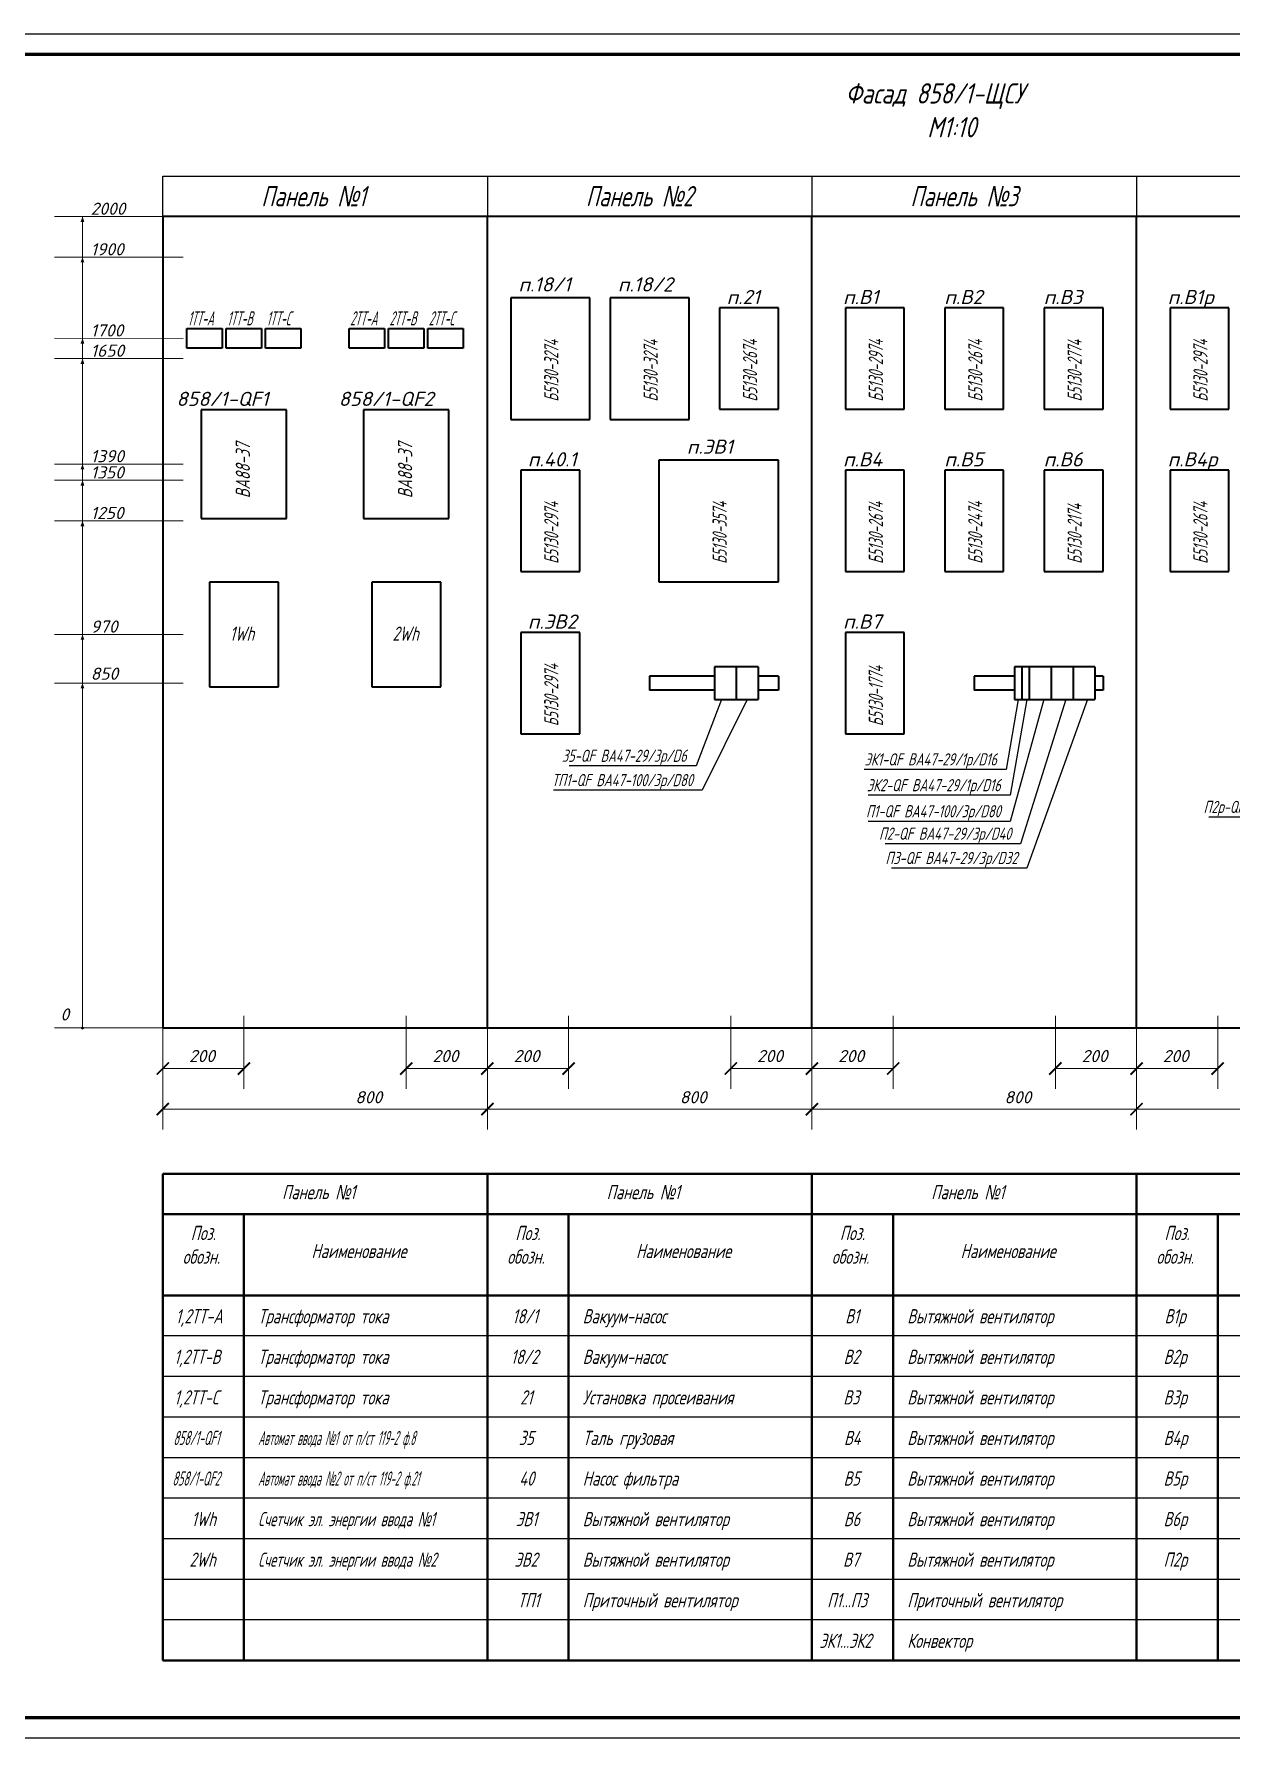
# Model space of a CAD drawing. Header units: millimetres. Extents: x -10490 to 5162, y -5053 to 76.
# Drawn here: x -6900 to -6605.1, y -344.1 to 75.9 of the extents above; entities that cross this region are included whole.
import ezdxf
from ezdxf import colors
from ezdxf.entities.mleader import LeaderData, LeaderLine
from ezdxf.math import Vec2, Vec3

# ---------------------------------------------------------------- set-up
doc = ezdxf.new("R2010")
doc.units = ezdxf.units.MM
for name, color, linetype, lineweight in [('Линия выноска', 137, 'Continuous', 25), ('Размерная', 4, 'Continuous', 25), ('Рамка толстая', 7, 'Continuous', 60), ('Рамка тонкая', 5, 'Continuous', 25), ('ТаБлица', 253, 'Continuous', 25), ('Текст', 2, 'Continuous', 25), ('Элемент эл. схем', 7, 'Continuous', 35)]:
    doc.layers.add(name, color=color, linetype=linetype, lineweight=lineweight)
doc.styles.add('GOST', font='GOST.shx', dxfattribs={"oblique": 15, "height": 3.5})
doc.styles.add('SIMPLEX', font='simplex.shx', dxfattribs={"width": 0.7, "oblique": 15})

# ---------------------------------------------------------------- blocks, each defined once
blk = doc.blocks.new('_ArchTick')
at = {"color": 0, "linetype": 'ByBlock', "const_width": 0.15}
blk.add_lwpolyline([(-0.5, -0.5), (0.5, 0.5)], dxfattribs=at)
blk = doc.blocks.new('_None')
blk = doc.blocks.new('A$C7B2D3637')
at = {"layer": 'Рамка толстая'}
for p, q in [((886, 415), (20, 415)), ((20, 5), (886, 5))]:
    blk.add_line(p, q, dxfattribs=at)
at = {"layer": 'Рамка тонкая'}
for p, q in [((891, 420), (0, 420)), ((0, 0), (891, 0))]:
    blk.add_line(p, q, dxfattribs=at)

msp = doc.modelspace()

# ---------------------------------------------------------------- hatches: boundary and pattern name
at = {"layer": 'Размерная', "lineweight": 18}
for points in [[(-6888.08289, 30.87185), (-6887.66956, 29.55206), (-6888.60131, 29.55208)], [(-6888.08278, 20.87196), (-6887.66945, 19.55218), (-6888.60119, 19.55219)], [(-6888.08278, 0.87204), (-6887.66945, -0.44774), (-6888.60119, -0.44773)], [(-6888.08289, -4.12796), (-6887.66956, -5.44774), (-6888.60131, -5.44773)], [(-6888.08278, -30.12807), (-6887.66945, -31.44785), (-6888.60119, -31.44783)], [(-6888.08314, -34.12558), (-6887.66981, -35.44536), (-6888.60156, -35.44535)], [(-6888.08414, -44.12814), (-6887.67081, -45.44792), (-6888.60255, -45.4479)], [(-6888.08278, -72.12876), (-6887.66945, -73.44854), (-6888.60119, -73.44853)], [(-6888.0848, -84.12819), (-6887.67147, -85.44797), (-6888.60322, -85.44796)]]:
    msp.add_hatch(color=256, dxfattribs=at).paths.add_polyline_path(points)
h = msp.add_hatch(color=256, dxfattribs=at)
h.paths.add_polyline_path([(-6888.09564, -169.53077), (-6888.09564, -169.34013, 1), (-6888.09563, -168.94013), (-6888.09563, -168.80185, -0.983601769)])
h.paths.add_polyline_path([(-6888.46615, -169.1706), (-6888.2933, -169.1706, 0.37009163), (-6888.09564, -169.34013), (-6888.09564, -169.53077, -0.415603372)])
h.paths.add_polyline_path([(-6888.10165, -168.8018, -0.004133378), (-6888.09563, -168.80185), (-6888.09563, -168.94013, 0.459756381), (-6888.2933, -169.1706), (-6888.46615, -169.1706, -0.417671194)])
h = msp.add_hatch(color=256, dxfattribs=at)
h.paths.add_polyline_path([(-6888.09564, -169.34013), (-6888.09563, -168.94013, -1)])
h.paths.add_polyline_path([(-6888.09563, -168.94013), (-6888.09563, -169.17061), (-6888.2933, -169.1706, -0.459756381)])
h.paths.add_polyline_path([(-6888.09563, -169.17061), (-6888.09564, -169.34013, -0.37009163), (-6888.2933, -169.1706)])

# ---------------------------------------------------------------- linework, layer by layer
for p, q in [((-6895.04361, 30.85378), (-6868.32463, 30.85317)), ((-6888.09231, 30.85362), (-6888.09563, -169.14013)), ((-6895.0435, 20.85389), (-6863.32452, 20.85317)), ((-6895.0435, 0.85397), (-6863.32452, 0.85325)), ((-6895.04361, -4.14603), (-6863.32463, -4.14675)), ((-6895.0435, -30.14614), (-6863.32452, -30.14686)), ((-6895.04386, -34.14365), (-6863.32488, -34.14437)), ((-6895.04486, -44.14621), (-6863.32587, -44.14693)), ((-6895.0435, -72.14683), (-6863.32452, -72.14755)), ((-6895.04552, -84.14626), (-6863.32295, -84.14687)), ((-6868.32479, -167.14615), (-6868.32513, -194.14468)), ((-6868.32479, -167.14615), (-6868.32513, -194.14468)), ((-6868.32479, -167.14615), (-6868.32513, -194.14468)), ((-6868.32479, -167.14615), (-6868.32513, -194.14468)), ((-6848.32435, -166.14683), (-6848.32629, -184.15391)), ((-6808.32127, -166.14629), (-6808.32321, -184.15337)), ((-6788.32484, -167.14615), (-6788.32518, -194.14468)), ((-6788.32484, -167.14615), (-6788.32518, -194.14468)), ((-6788.32484, -167.14615), (-6788.32518, -194.14468)), ((-6788.32484, -167.14615), (-6788.32518, -194.14468)), ((-6768.32435, -166.14683), (-6768.32629, -184.15391)), ((-6728.32127, -166.14629), (-6728.32321, -184.15337)), ((-6708.32484, -167.14615), (-6708.32518, -194.14468)), ((-6708.32484, -167.14615), (-6708.32518, -194.14468)), ((-6708.32484, -167.14615), (-6708.32518, -194.14468)), ((-6708.32484, -167.14615), (-6708.32518, -194.14468)), ((-6688.32435, -166.14683), (-6688.32629, -184.15391)), ((-6648.32127, -166.14629), (-6648.32321, -184.15337)), ((-6628.32484, -167.14615), (-6628.32518, -194.14468)), ((-6628.32484, -167.14615), (-6628.32518, -194.14468)), ((-6628.32484, -167.14615), (-6628.32518, -194.14468)), ((-6628.32484, -167.14615), (-6628.32518, -194.14468)), ((-6608.32459, -166.14985), (-6608.32653, -184.15693)), ((-6868.32463, -169.14683), (-6895.04195, -169.14622)), ((-6868.32438, -179.14683), (-6848.32621, -179.14733)), ((-6868.32438, -179.14683), (-6848.32621, -179.14733)), ((-6868.32438, -179.14683), (-6848.32621, -179.14733)), ((-6808.32267, -179.14633), (-6788.3245, -179.14683)), ((-6808.32267, -179.14633), (-6788.3245, -179.14683)), ((-6808.32267, -179.14633), (-6788.3245, -179.14683)), ((-6788.32438, -179.14683), (-6768.32621, -179.14733)), ((-6788.32438, -179.14683), (-6768.32621, -179.14733)), ((-6788.32438, -179.14683), (-6768.32621, -179.14733)), ((-6728.32267, -179.14633), (-6708.3245, -179.14683)), ((-6728.32267, -179.14633), (-6708.3245, -179.14683)), ((-6728.32267, -179.14633), (-6708.3245, -179.14683)), ((-6708.32438, -179.14683), (-6688.32621, -179.14733)), ((-6708.32438, -179.14683), (-6688.32621, -179.14733)), ((-6708.32438, -179.14683), (-6688.32621, -179.14733)), ((-6648.32267, -179.14633), (-6628.3245, -179.14683)), ((-6648.32267, -179.14633), (-6628.3245, -179.14683)), ((-6648.32267, -179.14633), (-6628.3245, -179.14683)), ((-6628.32462, -179.14985), (-6608.32644, -179.15035)), ((-6628.32462, -179.14985), (-6608.32644, -179.15035)), ((-6628.32462, -179.14985), (-6608.32644, -179.15035)), ((-6868.325, -189.14468), (-6788.325, -189.14568)), ((-6788.325, -189.14468), (-6708.325, -189.14568)), ((-6708.325, -189.14468), (-6628.325, -189.14568)), ((-6628.32524, -189.1477), (-6548.32524, -189.14869))]:
    msp.add_line(p, q, dxfattribs=at)
msp.add_circle((-6888.09563, -169.14013), 0.2, dxfattribs=at)
at = {"layer": 'Рамка тонкая'}
for p, q in [((-6868.32463, 30.85317), (-6868.32463, 40.85317)), ((-6868.32463, 40.85317), (-6788.32463, 40.85317)), ((-6788.32463, 40.85317), (-6788.32463, 30.85317)), ((-6788.32463, 40.85317), (-6708.32463, 40.85317)), ((-6708.32463, 40.85317), (-6708.32463, 30.85317)), ((-6708.32463, 40.85317), (-6628.32463, 40.85317)), ((-6628.32463, 40.85317), (-6628.32463, 30.85317)), ((-6628.32463, 40.85317), (-6548.32463, 40.85317)), ((-6788.32453, -245.0721), (-6868.32453, -245.0721)), ((-6708.32476, -245.0721), (-6788.32476, -245.0721)), ((-6628.325, -245.0721), (-6708.325, -245.0721)), ((-6548.32523, -245.0721), (-6628.32523, -245.0721)), ((-6788.32453, -255.0721), (-6868.32453, -255.0721)), ((-6708.32476, -255.0721), (-6788.32476, -255.0721)), ((-6628.325, -255.0721), (-6708.325, -255.0721)), ((-6548.32523, -255.0721), (-6628.32523, -255.0721)), ((-6788.32453, -265.0721), (-6868.32453, -265.0721)), ((-6708.32476, -265.0721), (-6788.32476, -265.0721)), ((-6628.325, -265.0721), (-6708.325, -265.0721)), ((-6548.32523, -265.0721), (-6628.32523, -265.0721)), ((-6788.32453, -275.0721), (-6868.32453, -275.0721)), ((-6708.32476, -275.0721), (-6788.32476, -275.0721)), ((-6628.325, -275.0721), (-6708.325, -275.0721)), ((-6548.32523, -275.0721), (-6628.32523, -275.0721)), ((-6788.32453, -285.0721), (-6868.32453, -285.0721)), ((-6708.32476, -285.0721), (-6788.32476, -285.0721)), ((-6628.325, -285.0721), (-6708.325, -285.0721)), ((-6548.32523, -285.0721), (-6628.32523, -285.0721)), ((-6788.32453, -295.0721), (-6868.32453, -295.0721)), ((-6708.32476, -295.0721), (-6788.32476, -295.0721)), ((-6628.325, -295.0721), (-6708.325, -295.0721)), ((-6548.32523, -295.0721), (-6628.32523, -295.0721)), ((-6788.32453, -305.0721), (-6868.32453, -305.0721)), ((-6708.32476, -305.0721), (-6788.32476, -305.0721)), ((-6628.325, -305.0721), (-6708.325, -305.0721)), ((-6548.32523, -305.0721), (-6628.32523, -305.0721)), ((-6788.32453, -315.0721), (-6868.32453, -315.0721)), ((-6708.32476, -315.0721), (-6788.32476, -315.0721)), ((-6628.325, -315.0721), (-6708.325, -315.0721)), ((-6548.32523, -315.0721), (-6628.32523, -315.0721))]:
    msp.add_line(p, q, dxfattribs=at)
at = {"layer": 'ТаБлица', "lineweight": 40}
for p, q in [((-6788.32453, -205.0721), (-6868.32453, -205.0721)), ((-6868.32453, -205.0721), (-6868.32453, -325.0721)), ((-6708.32476, -205.0721), (-6788.32476, -205.0721)), ((-6788.32476, -205.0721), (-6788.32476, -325.0721)), ((-6788.32453, -205.0721), (-6788.32453, -325.0721)), ((-6628.325, -205.0721), (-6708.325, -205.0721)), ((-6708.325, -205.0721), (-6708.325, -325.0721)), ((-6708.32476, -205.0721), (-6708.32476, -325.0721)), ((-6708.32476, -205.0721), (-6708.32476, -325.0721)), ((-6548.32523, -205.0721), (-6628.32523, -205.0721)), ((-6628.325, -205.0721), (-6628.325, -325.0721)), ((-6788.32453, -215.0721), (-6868.32453, -215.0721)), ((-6848.32453, -325.0721), (-6848.32453, -215.0721)), ((-6708.32476, -215.0721), (-6788.32476, -215.0721)), ((-6768.32476, -325.0721), (-6768.32476, -215.0721)), ((-6628.325, -215.0721), (-6708.325, -215.0721)), ((-6688.325, -325.0721), (-6688.325, -215.0721)), ((-6548.32523, -215.0721), (-6628.32523, -215.0721)), ((-6608.32523, -325.0721), (-6608.32523, -215.0721)), ((-6788.32453, -235.0721), (-6868.32453, -235.0721)), ((-6708.32476, -235.0721), (-6788.32476, -235.0721)), ((-6628.325, -235.0721), (-6708.325, -235.0721)), ((-6548.32523, -235.0721), (-6628.32523, -235.0721)), ((-6788.32453, -325.0721), (-6868.32453, -325.0721)), ((-6708.32476, -325.0721), (-6788.32476, -325.0721)), ((-6628.325, -325.0721), (-6708.325, -325.0721)), ((-6548.32523, -325.0721), (-6628.32523, -325.0721))]:
    msp.add_line(p, q, dxfattribs=at)
at = {"layer": 'Элемент эл. схем'}
for p, q in [((-6868.32463, 30.85317), (-6868.32463, -169.14683)), ((-6788.32463, 30.85317), (-6868.32463, 30.85317)), ((-6788.32463, -169.14683), (-6788.32463, 30.85317)), ((-6708.32463, 30.85317), (-6788.32463, 30.85317)), ((-6708.32463, -169.14683), (-6708.32463, 30.85317)), ((-6628.32463, 30.85317), (-6708.32463, 30.85317)), ((-6628.32463, -169.14683), (-6628.32463, 30.85317)), ((-6548.32463, 30.85317), (-6628.32463, 30.85317)), ((-6782.5741, 10.85432), (-6782.5741, -19.14568)), ((-6763.0741, 10.85432), (-6782.5741, 10.85432)), ((-6763.0741, -19.14568), (-6763.0741, 10.85432)), ((-6758.07463, 10.85432), (-6758.07463, -19.14568)), ((-6738.57463, 10.85432), (-6758.07463, 10.85432)), ((-6738.57463, -19.14568), (-6738.57463, 10.85432)), ((-6731.07949, 8.35432), (-6731.07949, -16.64568)), ((-6716.57949, 8.35432), (-6731.07949, 8.35432)), ((-6716.57949, -16.64568), (-6716.57949, 8.35432)), ((-6700.0741, 8.35432), (-6700.0741, -16.64568)), ((-6685.5741, 8.35432), (-6700.0741, 8.35432)), ((-6685.5741, -16.64568), (-6685.5741, 8.35432)), ((-6675.57423, 8.35432), (-6675.57423, -16.64568)), ((-6661.07423, 8.35432), (-6675.57423, 8.35432)), ((-6661.07423, -16.64568), (-6661.07423, 8.35432)), ((-6651.07949, 8.35432), (-6651.07949, -16.64568)), ((-6636.57949, 8.35432), (-6651.07949, 8.35432)), ((-6636.57949, -16.64568), (-6636.57949, 8.35432)), ((-6620.0741, 8.35432), (-6620.0741, -16.64568)), ((-6605.5741, 8.35432), (-6620.0741, 8.35432)), ((-6605.5741, -16.64568), (-6605.5741, 8.35432)), ((-6862.37463, 3.25323), (-6853.67463, 3.25323)), ((-6862.37463, -1.54677), (-6862.37463, 3.25323)), ((-6853.67463, 3.25323), (-6853.67463, -1.54677)), ((-6852.67463, 3.25323), (-6843.97463, 3.25323)), ((-6852.67463, -1.54677), (-6852.67463, 3.25323)), ((-6843.97463, 3.25323), (-6843.97463, -1.54677)), ((-6842.97463, 3.25323), (-6834.27463, 3.25323)), ((-6842.97463, -1.54677), (-6842.97463, 3.25323)), ((-6834.27463, 3.25323), (-6834.27463, -1.54677)), ((-6822.36482, 3.25323), (-6813.66482, 3.25323)), ((-6822.36482, -1.54677), (-6822.36482, 3.25323)), ((-6813.66482, 3.25323), (-6813.66482, -1.54677)), ((-6812.66482, 3.25323), (-6803.96482, 3.25323)), ((-6812.66482, -1.54677), (-6812.66482, 3.25323)), ((-6803.96482, 3.25323), (-6803.96482, -1.54677)), ((-6802.96482, 3.25323), (-6794.26482, 3.25323)), ((-6802.96482, -1.54677), (-6802.96482, 3.25323)), ((-6794.26482, 3.25323), (-6794.26482, -1.54677)), ((-6853.67463, -1.54677), (-6862.37463, -1.54677)), ((-6843.97463, -1.54677), (-6852.67463, -1.54677)), ((-6834.27463, -1.54677), (-6842.97463, -1.54677)), ((-6813.66482, -1.54677), (-6822.36482, -1.54677)), ((-6803.96482, -1.54677), (-6812.66482, -1.54677)), ((-6794.26482, -1.54677), (-6802.96482, -1.54677)), ((-6858.82453, -16.74688), (-6858.82453, -43.54688)), ((-6837.82453, -16.74688), (-6858.82453, -16.74688)), ((-6837.82453, -43.54688), (-6837.82453, -16.74688)), ((-6818.82434, -16.74688), (-6818.82434, -43.54688)), ((-6797.82434, -16.74688), (-6818.82434, -16.74688)), ((-6797.82434, -43.54688), (-6797.82434, -16.74688)), ((-6731.07949, -16.64568), (-6716.57949, -16.64568)), ((-6700.0741, -16.64568), (-6685.5741, -16.64568)), ((-6675.57423, -16.64568), (-6661.07423, -16.64568)), ((-6651.07949, -16.64568), (-6636.57949, -16.64568)), ((-6620.0741, -16.64568), (-6605.5741, -16.64568)), ((-6782.5741, -19.14568), (-6763.0741, -19.14568)), ((-6758.07463, -19.14568), (-6738.57463, -19.14568)), ((-6746.07949, -29.14568), (-6746.07949, -59.14568)), ((-6716.57949, -29.14568), (-6746.07949, -29.14568)), ((-6716.57949, -59.14568), (-6716.57949, -29.14568)), ((-6780.0741, -31.64568), (-6780.0741, -56.64568)), ((-6765.5741, -31.64568), (-6780.0741, -31.64568)), ((-6765.5741, -56.64568), (-6765.5741, -31.64568)), ((-6700.0741, -31.64568), (-6700.0741, -56.64568)), ((-6685.5741, -31.64568), (-6700.0741, -31.64568)), ((-6685.5741, -56.64568), (-6685.5741, -31.64568)), ((-6675.57423, -31.64568), (-6675.57423, -56.64568)), ((-6661.07423, -31.64568), (-6675.57423, -31.64568)), ((-6661.07423, -56.64568), (-6661.07423, -31.64568)), ((-6651.07949, -31.64568), (-6651.07949, -56.64568)), ((-6636.57949, -31.64568), (-6651.07949, -31.64568)), ((-6636.57949, -56.64568), (-6636.57949, -31.64568)), ((-6620.0741, -31.64568), (-6620.0741, -56.64568)), ((-6605.5741, -31.64568), (-6620.0741, -31.64568)), ((-6605.5741, -56.64568), (-6605.5741, -31.64568)), ((-6858.82453, -43.54688), (-6837.82453, -43.54688)), ((-6818.82434, -43.54688), (-6797.82434, -43.54688)), ((-6780.0741, -56.64568), (-6765.5741, -56.64568)), ((-6700.0741, -56.64568), (-6685.5741, -56.64568)), ((-6675.57423, -56.64568), (-6661.07423, -56.64568)), ((-6651.07949, -56.64568), (-6636.57949, -56.64568)), ((-6620.0741, -56.64568), (-6605.5741, -56.64568)), ((-6856.82453, -59.24699), (-6856.82453, -85.04699)), ((-6839.82453, -59.24699), (-6856.82453, -59.24699)), ((-6839.82453, -85.04699), (-6839.82453, -59.24699)), ((-6816.82434, -59.24699), (-6816.82434, -85.04699)), ((-6799.82434, -59.24699), (-6816.82434, -59.24699)), ((-6799.82434, -85.04699), (-6799.82434, -59.24699)), ((-6746.07949, -59.14568), (-6716.57949, -59.14568)), ((-6780.0741, -71.64572), (-6780.0741, -96.64572)), ((-6765.5741, -71.64572), (-6780.0741, -71.64572)), ((-6765.5741, -96.64572), (-6765.5741, -71.64572)), ((-6700.0741, -71.64572), (-6700.0741, -96.64572)), ((-6685.5741, -71.64572), (-6700.0741, -71.64572)), ((-6685.5741, -96.64572), (-6685.5741, -71.64572)), ((-6748.32463, -82.39572), (-6748.32463, -85.89572)), ((-6732.37949, -82.39572), (-6748.32463, -82.39572)), ((-6732.37949, -80.14687), (-6732.37949, -88.14687)), ((-6730.57949, -80.14687), (-6732.37949, -80.14687)), ((-6728.77949, -80.14687), (-6730.57949, -80.14687)), ((-6726.97949, -80.14687), (-6728.77949, -80.14687)), ((-6726.97949, -80.14687), (-6726.97949, -88.14687)), ((-6725.17949, -80.14687), (-6726.97949, -80.14687)), ((-6723.37949, -80.14687), (-6725.17949, -80.14687)), ((-6721.57949, -80.14687), (-6723.37949, -80.14687)), ((-6721.57949, -80.14687), (-6721.57949, -88.14687)), ((-6716.57949, -82.39572), (-6721.57949, -82.39572)), ((-6716.57949, -82.39572), (-6716.57949, -85.89572)), ((-6668.32463, -82.39572), (-6668.32463, -85.89572)), ((-6658.37949, -82.39572), (-6668.32463, -82.39572)), ((-6656.57949, -80.14687), (-6658.37949, -80.14687)), ((-6658.37949, -80.14687), (-6658.37949, -88.14687)), ((-6654.77949, -80.14687), (-6656.57949, -80.14687)), ((-6656.57949, -80.14687), (-6656.57949, -88.14687)), ((-6654.77949, -80.14687), (-6654.77949, -88.14687)), ((-6652.97949, -80.14687), (-6654.77949, -80.14687)), ((-6651.17949, -80.14687), (-6652.97949, -80.14687)), ((-6649.37949, -80.14687), (-6651.17949, -80.14687)), ((-6649.37949, -80.14687), (-6649.37949, -88.14687)), ((-6647.57949, -80.14687), (-6649.37949, -80.14687)), ((-6645.77949, -80.14687), (-6647.57949, -80.14687)), ((-6643.97949, -80.14687), (-6645.77949, -80.14687)), ((-6643.97949, -80.14687), (-6643.97949, -88.14687)), ((-6642.17949, -80.14687), (-6643.97949, -80.14687)), ((-6640.37949, -80.14687), (-6642.17949, -80.14687)), ((-6638.57949, -80.14687), (-6640.37949, -80.14687)), ((-6638.57949, -80.14687), (-6638.57949, -88.14687)), ((-6636.57949, -82.39572), (-6638.57949, -82.39572)), ((-6636.57949, -82.39572), (-6636.57949, -85.89572)), ((-6856.82453, -85.04699), (-6839.82453, -85.04699)), ((-6816.82434, -85.04699), (-6799.82434, -85.04699)), ((-6732.37949, -85.89572), (-6748.32463, -85.89572)), ((-6732.37949, -88.14687), (-6730.57949, -88.14687)), ((-6730.57949, -88.14687), (-6728.77949, -88.14687)), ((-6728.77949, -88.14687), (-6726.97949, -88.14687)), ((-6726.97949, -88.14687), (-6725.17949, -88.14687)), ((-6725.17949, -88.14687), (-6723.37949, -88.14687)), ((-6723.37949, -88.14687), (-6721.57949, -88.14687)), ((-6716.57949, -85.89572), (-6721.57949, -85.89572)), ((-6658.37949, -85.89572), (-6668.32463, -85.89572)), ((-6658.37949, -88.14687), (-6656.57949, -88.14687)), ((-6656.57949, -88.14687), (-6654.77949, -88.14687)), ((-6654.77949, -88.14687), (-6652.97949, -88.14687)), ((-6652.97949, -88.14687), (-6651.17949, -88.14687)), ((-6651.17949, -88.14687), (-6649.37949, -88.14687)), ((-6649.37949, -88.14687), (-6647.57949, -88.14687)), ((-6647.57949, -88.14687), (-6645.77949, -88.14687)), ((-6645.77949, -88.14687), (-6643.97949, -88.14687)), ((-6643.97949, -88.14687), (-6642.17949, -88.14687)), ((-6642.17949, -88.14687), (-6640.37949, -88.14687)), ((-6640.37949, -88.14687), (-6638.57949, -88.14687)), ((-6636.57949, -85.89572), (-6638.57949, -85.89572)), ((-6780.0741, -96.64572), (-6765.5741, -96.64572)), ((-6700.0741, -96.64572), (-6685.5741, -96.64572)), ((-6868.32463, -169.14683), (-6788.32463, -169.14683)), ((-6788.32463, -169.14683), (-6708.32463, -169.14683)), ((-6708.32463, -169.14683), (-6628.32463, -169.14683)), ((-6628.32463, -169.14683), (-6548.32463, -169.14683))]:
    msp.add_line(p, q, dxfattribs=at)

# ---------------------------------------------------------------- block references
msp.add_blockref('A$C7B2D3637', (-6925.04361, -344.14684))
at = {"layer": 'Размерная', "lineweight": 18, "xscale": 2.99999999999979, "yscale": 2.99999999999979, "zscale": 2.99999999999979, "rotation": 179.9990485792585}
for p in [(-6868.32444, -179.14677), (-6868.32444, -179.14677), (-6848.32621, -179.14733), (-6808.32313, -179.14679), (-6788.32496, -179.14729), (-6768.32621, -179.14733), (-6728.32313, -179.14679), (-6708.32496, -179.14729), (-6688.32621, -179.14733), (-6648.32313, -179.14679), (-6628.32496, -179.14729), (-6608.32644, -179.15035), (-6868.325, -189.14435), (-6868.325, -189.14435), (-6788.325, -189.14568), (-6788.325, -189.14568), (-6708.325, -189.14568), (-6708.325, -189.14568), (-6628.325, -189.14568), (-6628.325, -189.14568)]:
    msp.add_blockref('_ArchTick', p, dxfattribs=at)

# ---------------------------------------------------------------- texts
at = {"layer": 'Текст', "linetype": 'Continuous', "lineweight": 20, "style": 'SIMPLEX', "oblique": 15}
for s, height, p in [('2000', 3, (-6886.09078, 31.30328)), ('1900', 3, (-6886.09067, 21.30339)), ('п.18/1', 3.5, (-6780.65933, 12.3898)), ('п.18/2', 3.5, (-6756.15986, 12.3898)), ('п.21', 3.5, (-6729.34829, 9.2828)), ('п.В1', 3.5, (-6700.65933, 9.2828)), ('п.В2', 3.5, (-6675.70106, 9.2828)), ('п.В3', 3.5, (-6651.20632, 9.2828)), ('п.В1р', 3.5, (-6620.65933, 9.2828)), ('1700', 3, (-6886.09067, 1.30347)), ('1650', 3, (-6886.09078, -3.69653)), ('858/1-QF1', 3.5, (-6864.95817, -15.8184)), ('858/1-QF2', 3.5, (-6824.95798, -15.8184)), ('п.ЭВ1', 3.5, (-6739.16472, -27.6102)), ('1390', 3, (-6886.09067, -29.69663)), ('п.40.1', 3.5, (-6778.3429, -30.7172)), ('п.В4', 3.5, (-6700.65933, -30.7172)), ('п.В5', 3.5, (-6675.70106, -30.7172)), ('п.В6', 3.5, (-6651.20632, -30.7172)), ('п.В4р', 3.5, (-6620.65933, -30.7172)), ('1350', 3, (-6886.09103, -33.69415)), ('1250', 3, (-6886.09203, -43.69671)), ('970', 3, (-6886.09067, -71.69733)), ('п.ЭВ2', 3.5, (-6778.3429, -70.71724)), ('п.В7', 3.5, (-6700.65933, -70.71724)), ('850', 3, (-6886.09269, -83.31276)), (' 0', 3, (-6895.52801, -167.30977)), ('200', 3, (-6861.86912, -177.56675)), ('200', 3, (-6801.86741, -177.56625)), ('200', 3, (-6781.86912, -177.56675)), ('200', 3, (-6721.86741, -177.56625)), ('200', 3, (-6701.86912, -177.56675)), ('200', 3, (-6641.86741, -177.56625)), ('200', 3, (-6621.86935, -177.56976)), ('800', 3, (-6820.89282, -187.72088)), ('800', 3, (-6740.89282, -187.72088)), ('800', 3, (-6660.89282, -187.72088))]:
    msp.add_text(s, height=height, rotation=359.9990486, dxfattribs=at).set_placement(p)
for s, width, p in [('1ТТ-А', 0.5, (-6862.17591, 4.02646)), ('1ТТ-В', 0.5, (-6852.47591, 4.02646)), ('1ТТ-С', 0.5, (-6842.77591, 4.02646)), ('2ТТ-А', 0.5, (-6822.1661, 4.02646)), ('2ТТ-В', 0.5, (-6812.4661, 4.02646)), ('2ТТ-С', 0.5, (-6802.7661, 4.02646)), ('1Wh', 0.7, (-6851.82127, -73.69223)), ('2Wh', 0.7, (-6811.71674, -73.69223))]:
    msp.add_text(s, height=3.5, rotation=359.9990486, dxfattribs=dict(at, width=width)).set_placement(p)
at = {"layer": 'Текст', "attachment_point": 1}
for s, width, heights, insert, char_height, style in [('\\pi82.781;Фасад 858/1-ЩСУ\\P\\pi102.93;М1:10', 220, [0], (-6782.85943, 63.73308), 5, 'GOST'), ('\\pi24.272;Панель {\\fArial|b0|i0|c204|p34;№}1', 80, [0], (-6868.32463, 38.40529), 5, 'SIMPLEX'), ('\\pi24.272;Панель {\\fArial|b0|i0|c204|p34;№}2', 80, [0], (-6788.32463, 38.40529), 5, 'SIMPLEX'), ('\\pi24.272;Панель {\\fArial|b0|i0|c204|p34;№}3', 80, [0], (-6708.32463, 38.40529), 5, 'SIMPLEX'), ('\\pi29.41;Панель {\\fArial|b0|i0|c204|p34;№}1', 80, [0], (-6868.32453, -207.84926), 3.5, 'SIMPLEX'), ('\\pi29.41;Панель {\\fArial|b0|i0|c204|p34;№}1', 80, [0], (-6788.32476, -207.84926), 3.5, 'SIMPLEX'), ('\\pi29.41;Панель {\\fArial|b0|i0|c204|p34;№}1', 80, [0], (-6708.325, -207.84926), 3.5, 'SIMPLEX'), ('\\pi6.886,t6.886;Поз. \\P\\pi4.9113,t4.9113;обозн.', 20, [0], (-6868.32453, -217.93412), 3.5, 'SIMPLEX'), ('\\pi6.886,t6.886;Поз. \\P\\pi4.9113,t4.9113;обозн.', 20, [0], (-6788.32476, -217.93412), 3.5, 'SIMPLEX'), ('\\pi6.886,t6.886;Поз. \\P\\pi4.9113,t4.9113;обозн.', 20, [0], (-6708.325, -217.93412), 3.5, 'SIMPLEX'), ('\\pi6.886,t6.886;Поз. \\P\\pi4.9113,t4.9113;обозн.', 20, [0], (-6628.32523, -217.93412), 3.5, 'SIMPLEX'), ('\\pi16.652;Наименование', 60, [0], (-6848.32453, -222.38067), 3.5, 'SIMPLEX'), ('\\pi16.652;Наименование', 60, [0], (-6768.32476, -222.38067), 3.5, 'SIMPLEX'), ('\\pi16.652;Наименование', 60, [0], (-6688.325, -222.38067), 3.5, 'SIMPLEX'), ('\\pi3.175;1,2ТТ-А', 20, [0], (-6868.32453, -238.45355), 3.5, 'SIMPLEX'), ('\\pi3.5;Трансформатор тока', 60, [0], (-6848.32453, -238.45355), 3.5, 'SIMPLEX'), ('\\pi6.1478;18/1', 20, [0], (-6788.32476, -238.45355), 3.5, 'SIMPLEX'), ('\\pi3.5;Вакуум-насос', 60, [0], (-6768.32476, -238.45355), 3.5, 'SIMPLEX'), ('\\pi8.1894;В1', 20, [0], (-6708.325, -238.45355), 3.5, 'SIMPLEX'), ('\\pi3.5;Вытяжной вентилятор', 60, [0], (-6688.325, -238.45355), 3.5, 'SIMPLEX'), ('\\pi6.896;В1р', 20, [0], (-6628.32523, -238.45355), 3.5, 'SIMPLEX'), ('\\pi2.7954;1,2ТТ-В', 20, [0], (-6868.32453, -248.45355), 3.5, 'SIMPLEX'), ('\\pi3.5;Трансформатор тока', 60, [0], (-6848.32453, -248.45355), 3.5, 'SIMPLEX'), ('\\pi5.7704;18/2', 20, [0], (-6788.32476, -248.45355), 3.5, 'SIMPLEX'), ('\\pi3.5;Вакуум-насос', 60, [0], (-6768.32476, -248.45355), 3.5, 'SIMPLEX'), ('\\pi7.8121;В2', 20, [0], (-6708.325, -248.45355), 3.5, 'SIMPLEX'), ('\\pi3.5;Вытяжной вентилятор', 60, [0], (-6688.325, -248.45355), 3.5, 'SIMPLEX'), ('\\pi6.6627;В2р', 20, [0], (-6628.32523, -248.45355), 3.5, 'SIMPLEX'), ('\\pi2.8177;1,2ТТ-С', 20, [0], (-6868.32453, -258.45355), 3.5, 'SIMPLEX'), ('\\pi3.5;Трансформатор тока', 60, [0], (-6848.32453, -258.45355), 3.5, 'SIMPLEX'), ('\\pi8.0728;21', 20, [0], (-6788.32476, -258.45355), 3.5, 'SIMPLEX'), ('\\pi3.5;Установка просеивания', 60, [0], (-6768.32476, -258.45355), 3.5, 'SIMPLEX'), ('\\pi7.7228;В3', 20, [4.29593], (-6708.325, -258.45355), 3.5, 'SIMPLEX'), ('\\pi3.5;Вытяжной вентилятор', 60, [0], (-6688.325, -258.45355), 3.5, 'SIMPLEX'), ('\\pi6.6627;В3р', 20, [4.29593], (-6628.32523, -258.45355), 3.5, 'SIMPLEX'), ('\\pi2.5757;{\\W0.5;858/1-QF1}', 20, [0], (-6868.32453, -268.45355), 3.5, 'SIMPLEX'), ('\\pi3.5;{\\W0.45;Автомат ввода \\fArial|b0|i0|c204|p34;№\\Fsimplex|c204;1 от п/ст 119-2 ф.8}', 60, [0], (-6848.32453, -268.45355), 3.5, 'SIMPLEX'), ('\\pi7.7537;35', 20, [0], (-6788.32476, -268.45355), 3.5, 'SIMPLEX'), ('\\pi3.5;Таль грузовая', 60, [0], (-6768.32476, -268.45355), 3.5, 'SIMPLEX'), ('\\pi7.8978;В4', 20, [0], (-6708.325, -268.45355), 3.5, 'SIMPLEX'), ('\\pi3.5;Вытяжной вентилятор', 60, [0], (-6688.325, -268.45355), 3.5, 'SIMPLEX'), ('\\pi6.6627;В4р', 20, [0], (-6628.32523, -268.45355), 3.5, 'SIMPLEX'), ('\\pi2.3287;{\\W0.5;858/1-QF2}', 20, [0], (-6868.32453, -278.45355), 3.5, 'SIMPLEX'), ('\\pi3.5;{\\W0.45;Автомат ввода \\fArial|b0|i0|c204|p34;№\\Fsimplex|c204;2 от п/ст 119-2 ф.21}', 60, [0], (-6848.32453, -278.45355), 3.5, 'SIMPLEX'), ('\\pi7.8517;40', 20, [0], (-6788.32476, -278.45355), 3.5, 'SIMPLEX'), ('\\pi3.5;Насос фильтра', 60, [0], (-6768.32476, -278.45355), 3.5, 'SIMPLEX'), ('\\pi7.7811;В5', 20, [0], (-6708.325, -278.45355), 3.5, 'SIMPLEX'), ('\\pi3.5;Вытяжной вентилятор', 60, [0], (-6688.325, -278.45355), 3.5, 'SIMPLEX'), ('\\pi6.6627;В5р', 20, [0], (-6628.32523, -278.45355), 3.5, 'SIMPLEX'), ('\\pi7.0847;1Wh', 20, [0], (-6868.32453, -288.45355), 3.5, 'SIMPLEX'), ('\\pi3.5;{\\W0.6;Счетчик эл. энергии ввода \\fArial|b0|i0|c204|p34;№\\Fsimplex|c204;1 }', 60, [0], (-6848.32453, -288.45355), 3.5, 'SIMPLEX'), ('\\pi7.0314;ЭВ1', 20, [0], (-6788.32476, -288.45355), 3.5, 'SIMPLEX'), ('\\pi3.5;Вытяжной вентилятор', 60, [0], (-6768.32476, -288.45355), 3.5, 'SIMPLEX'), ('\\pi7.8481;В6', 20, [0], (-6708.325, -288.45355), 3.5, 'SIMPLEX'), ('\\pi3.5;Вытяжной вентилятор', 60, [0], (-6688.325, -288.45355), 3.5, 'SIMPLEX'), ('\\pi6.6627;В6р', 20, [0], (-6628.32523, -288.45355), 3.5, 'SIMPLEX'), ('\\pi6.5597;2Wh', 20, [0], (-6868.32453, -298.45355), 3.5, 'SIMPLEX'), ('\\pi3.5;{\\W0.6;Счетчик эл. энергии ввода \\fArial|b0|i0|c204|p34;№\\Fsimplex|c204;2}', 60, [0], (-6848.32453, -298.45355), 3.5, 'SIMPLEX'), ('\\pi6.6541;ЭВ2', 20, [0], (-6788.32476, -298.45355), 3.5, 'SIMPLEX'), ('\\pi3.5;Вытяжной вентилятор', 60, [0], (-6768.32476, -298.45355), 3.5, 'SIMPLEX'), ('\\pi7.6644;В7', 20, [0], (-6708.325, -298.45355), 3.5, 'SIMPLEX'), ('\\pi3.5;Вытяжной вентилятор', 60, [0], (-6688.325, -298.45355), 3.5, 'SIMPLEX'), ('\\pi6.6627;П2р', 20, [0], (-6628.32523, -298.45355), 3.5, 'SIMPLEX'), ('\\pi7.4894;ТП1', 20, [0], (-6788.32476, -308.45355), 3.5, 'SIMPLEX'), ('\\pi3.5;Приточный вентилятор', 60, [0], (-6768.32476, -308.45355), 3.5, 'SIMPLEX'), ('\\pi3.7561;П1...П3', 20, [0], (-6708.325, -308.45355), 3.5, 'SIMPLEX'), ('\\pi3.5;Приточный вентилятор', 60, [0], (-6688.325, -308.45355), 3.5, 'SIMPLEX'), ('\\pi1.8124;ЭК1...ЭК2', 20, [0], (-6708.325, -318.45355), 3.5, 'SIMPLEX'), ('\\pi3.5;Конвектор', 60, [0], (-6688.325, -318.45355), 3.5, 'SIMPLEX')]:
    msp.add_mtext_dynamic_manual_height_columns(s, width=width, gutter_width=12.5, heights=heights, dxfattribs=dict(at, insert=insert, char_height=char_height, style=style))
at = {"layer": 'Текст', "char_height": 3.5, "attachment_point": 1, "rotation": 90, "style": 'SIMPLEX'}
for s, width, heights, insert in [('\\pi1.9043;{\\W0.6;Б5130-3274}', 25.1126004, [0], (-6774.32057, -16.64568)), ('\\pi1.9043;{\\W0.6;Б5130-3274}', 25.1126004, [0], (-6749.8211, -16.64568)), ('\\pi1.91;{\\W0.6;Б5130-2674}', 25.1126004, [0], (-6725.32596, -16.64568)), ('\\pi1.9043;{\\W0.6;Б5130-2974}', 25.1126004, [0], (-6694.32057, -16.64568)), ('\\pi1.91;{\\W0.6;Б5130-2674}', 25.1126004, [0], (-6669.8207, -16.64568)), ('\\pi1.91;{\\W0.6;Б5130-2774}', 25.1126004, [0], (-6645.32596, -16.64568)), ('\\pi1.9043;{\\W0.6;Б5130-2974}', 25.1126004, [0], (-6614.32057, -16.64568)), ('\\pi4.9978;ВА88-37', 26.8, [4.00962], (-6850.3372, -43.54688)), ('\\pi4.9978;ВА88-37', 26.8, [4.00962], (-6810.33701, -43.54688)), ('\\pi1.91;{\\W0.6;Б5130-2974}', 25.1126004, [0], (-6774.32057, -56.64568)), ('\\pi1.9043;{\\W0.6;Б5130-3574}', 25.1126004, [0], (-6732.82596, -56.64568)), ('\\pi1.9043;{\\W0.6;Б5130-2674}', 25.1126004, [0], (-6694.32057, -56.64568)), ('\\pi1.91;{\\W0.6;Б5130-2474}', 25.1126004, [0], (-6669.8207, -56.64568)), ('\\pi1.91;{\\W0.6;Б5130-2174}', 25.1126004, [0], (-6645.32596, -56.64568)), ('\\pi1.9043;{\\W0.6;Б5130-2674}', 25.1126004, [0], (-6614.32057, -56.64568)), ('\\pi1.91;{\\W0.6;Б5130-2974}', 25.1126004, [0], (-6774.32057, -96.64572)), ('\\pi1.9043;{\\W0.6;Б5130-1774}', 25.1126004, [0], (-6694.32057, -96.64572))]:
    msp.add_mtext_dynamic_manual_height_columns(s, width=width, gutter_width=12.5, heights=heights, dxfattribs=dict(at, insert=insert))

# ---------------------------------------------------------------- leaders
at = {"layer": 'Линия выноска'}
ml = msp.add_multileader_mtext('Standard', dxfattribs=at)
ml.set_content('ТП1-QF ВА47-100/3р/D80', color=2, style='SIMPLEX')
ml.set_leader_properties()
ml.set_arrow_properties(name='NONE')
ml.build(insert=Vec2(0, 0))
ml.multileader.update_dxf_attribs({"text_left_attachment_type": 6, "text_right_attachment_type": 6, "dogleg_length": 0.62405, "arrow_head_size": 0.6})
ctx = ml.context
ctx.base_point, ctx.char_height, ctx.arrow_head_size, ctx.plane_origin = Vec3(-6783.32473, -110.54074), 3, 0.6, Vec3(-6752.06483, -67.25048)
ctx.left_attachment, ctx.right_attachment, ctx.text_align_type = 6, 6, 2
notes = []
notes.append((ctx, [(1, (1, 1, 0), (-6735.36198, -110.54074), (-1, 0), 0.31202, [(0, [(-6724.27949, -88.14687)], 0, [])])]))
ctx.mtext.insert, ctx.mtext.alignment, ctx.mtext.flow_direction = Vec3(-6737.674, -106.54074), 3, 5
ml = msp.add_multileader_mtext('Standard', dxfattribs=at)
ml.set_content('35-QF ВА47-29/3р/D6', color=2, style='SIMPLEX')
ml.set_leader_properties()
ml.set_arrow_properties(name='NONE')
ml.build(insert=Vec2(0, 0))
ml.multileader.update_dxf_attribs({"text_left_attachment_type": 6, "text_right_attachment_type": 6, "dogleg_length": 0.62405, "arrow_head_size": 0.6})
ctx = ml.context
ctx.base_point, ctx.char_height, ctx.arrow_head_size, ctx.plane_origin = Vec3(-6780.43591, -104.54074), 3, 0.6, Vec3(-6752.06483, -57.25048)
ctx.left_attachment, ctx.right_attachment, ctx.text_align_type = 6, 6, 2
notes.append((ctx, [(1, (1, 1, 0), (-6736.88799, -104.54074), (-1, 0), 0.31202, [(0, [(-6730.57949, -88.14687)], 0, [])])]))
ctx.mtext.insert, ctx.mtext.alignment, ctx.mtext.flow_direction = Vec3(-6739.20001, -100.54074), 3, 5
ml = msp.add_multileader_mtext('Standard', dxfattribs=at)
ml.set_content('ЭК1-QF ВА47-29/1р/D16', color=2, style='SIMPLEX')
ml.set_leader_properties()
ml.set_arrow_properties(name='NONE')
ml.build(insert=Vec2(0, 0))
ml.multileader.update_dxf_attribs({"text_left_attachment_type": 6, "text_right_attachment_type": 6, "dogleg_length": 0.62405, "arrow_head_size": 0.6})
ctx = ml.context
ctx.base_point, ctx.char_height, ctx.arrow_head_size, ctx.plane_origin = Vec3(-6706.52826, -105.43461), 3, 0.6, Vec3(-6672.06483, -59.00658)
ctx.left_attachment, ctx.right_attachment, ctx.text_align_type = 6, 6, 2
notes.append((ctx, [(1, (1, 1, 0), (-6660.44206, -105.43461), (-1, 0), 0.31202, [(0, [(-6657.47949, -88.14687)], 0, [])])]))
ctx.mtext.insert, ctx.mtext.alignment, ctx.mtext.flow_direction = Vec3(-6662.75408, -101.43461), 3, 5
ml = msp.add_multileader_mtext('Standard', dxfattribs=at)
ml.set_content('П1-QF ВА47-100/3р/D80', color=2, style='SIMPLEX')
ml.set_leader_properties()
ml.set_arrow_properties(name='NONE')
ml.build(insert=Vec2(0, 0))
ml.multileader.update_dxf_attribs({"text_left_attachment_type": 6, "text_right_attachment_type": 6, "dogleg_length": 0.62405, "arrow_head_size": 0.6})
ctx = ml.context
ctx.base_point, ctx.char_height, ctx.arrow_head_size, ctx.plane_origin = Vec3(-6706.25531, -118.22216), 3, 0.6, Vec3(-6672.06483, -71.79413)
ctx.left_attachment, ctx.right_attachment, ctx.text_align_type = 6, 6, 2
notes.append((ctx, [(1, (1, 1, 0), (-6659.49255, -118.22216), (-1, 0), 0.31202, [(0, [(-6651.17949, -88.14687)], 0, [])])]))
ctx.mtext.insert, ctx.mtext.alignment, ctx.mtext.flow_direction = Vec3(-6661.80457, -114.22216), 3, 5
ml = msp.add_multileader_mtext('Standard', dxfattribs=at)
ml.set_content('ЭК2-QF ВА47-29/1р/D16', color=2, style='SIMPLEX')
ml.set_leader_properties()
ml.set_arrow_properties(name='NONE')
ml.build(insert=Vec2(0, 0))
ml.multileader.update_dxf_attribs({"text_left_attachment_type": 6, "text_right_attachment_type": 6, "dogleg_length": 0.62405, "arrow_head_size": 0.6})
ctx = ml.context
ctx.base_point, ctx.char_height, ctx.arrow_head_size, ctx.plane_origin = Vec3(-6705.97875, -111.79418), 3, 0.6, Vec3(-6672.06483, -65.36616)
ctx.left_attachment, ctx.right_attachment, ctx.text_align_type = 6, 6, 2
notes.append((ctx, [(1, (1, 1, 0), (-6659.49255, -111.79418), (-1, 0), 0.31202, [(0, [(-6655.35697, -88.14687)], 0, [])])]))
ctx.mtext.insert, ctx.mtext.alignment, ctx.mtext.flow_direction = Vec3(-6661.80457, -107.79418), 3, 5
ml = msp.add_multileader_mtext('Standard', dxfattribs=at)
ml.set_content('П2-QF ВА47-29/3р/D40', color=2, style='SIMPLEX')
ml.set_leader_properties()
ml.set_arrow_properties(name='NONE')
ml.build(insert=Vec2(0, 0))
ml.multileader.update_dxf_attribs({"text_left_attachment_type": 6, "text_right_attachment_type": 6, "dogleg_length": 0.62405, "arrow_head_size": 0.6})
ctx = ml.context
ctx.base_point, ctx.char_height, ctx.arrow_head_size, ctx.plane_origin = Vec3(-6702.45075, -123.74448), 3, 0.6, Vec3(-6672.06483, -76.45422)
ctx.left_attachment, ctx.right_attachment, ctx.text_align_type = 6, 6, 2
notes.append((ctx, [(1, (1, 1, 0), (-6656.88799, -123.74448), (-1, 0), 0.31202, [(0, [(-6645.77949, -88.14687)], 0, [])])]))
ctx.mtext.insert, ctx.mtext.alignment, ctx.mtext.flow_direction = Vec3(-6659.20001, -119.74448), 3, 5
ml = msp.add_multileader_mtext('Standard', dxfattribs=at)
ml.set_content('П3-QF ВА47-29/3р/D32', color=2, style='SIMPLEX')
ml.set_leader_properties()
ml.set_arrow_properties(name='NONE')
ml.build(insert=Vec2(0, 0))
ml.multileader.update_dxf_attribs({"text_left_attachment_type": 6, "text_right_attachment_type": 6, "dogleg_length": 0.62405, "arrow_head_size": 0.6})
ctx = ml.context
ctx.base_point, ctx.char_height, ctx.arrow_head_size, ctx.plane_origin = Vec3(-6700.92473, -129.74448), 3, 0.6, Vec3(-6672.06483, -86.45422)
ctx.left_attachment, ctx.right_attachment, ctx.text_align_type = 6, 6, 2
notes.append((ctx, [(1, (1, 1, 0), (-6655.36198, -129.74448), (-1, 0), 0.31202, [(0, [(-6640.37949, -88.14687)], 0, [])])]))
ctx.mtext.insert, ctx.mtext.alignment, ctx.mtext.flow_direction = Vec3(-6657.674, -125.74448), 3, 5
ml = msp.add_multileader_mtext('Standard', dxfattribs=at)
ml.set_content('П2р-QF ВА47-29/3р/D40', color=2, style='SIMPLEX')
ml.set_leader_properties()
ml.set_arrow_properties(name='NONE')
ml.build(insert=Vec2(0, 0))
ml.multileader.update_dxf_attribs({"text_left_attachment_type": 6, "text_right_attachment_type": 6, "dogleg_length": 0.62405, "arrow_head_size": 0.6})
ctx = ml.context
ctx.base_point, ctx.char_height, ctx.arrow_head_size, ctx.plane_origin = Vec3(-6622.82473, -117.14608), 3, 0.6, Vec3(-6592.06483, -73.85581)
ctx.left_attachment, ctx.right_attachment, ctx.text_align_type = 6, 6, 2
notes.append((ctx, [(1, (1, 1, 0), (-6575.36198, -117.14608), (-1, 0), 0.31202, [(0, [(-6564.27949, -88.14687)], 0, [])])]))
ctx.mtext.insert, ctx.mtext.alignment, ctx.mtext.flow_direction = Vec3(-6577.674, -113.14608), 3, 5
for ctx, leaders in notes:
    for number, flags, end, landing, length, lines in leaders:
        leader = LeaderData()
        leader.index, (leader.has_last_leader_line, leader.has_dogleg_vector, leader.attachment_direction) = number, flags
        leader.last_leader_point, leader.dogleg_vector, leader.dogleg_length = Vec3(end), Vec3(landing), length
        for number, points, colour, breaks in lines:
            line = LeaderLine()
            line.index, line.vertices, line.color, line.breaks = number, Vec3.list(points), colors.encode_raw_color(colour), breaks
            leader.lines.append(line)
        ctx.leaders.append(leader)

doc.saveas('drawing.dxf')
